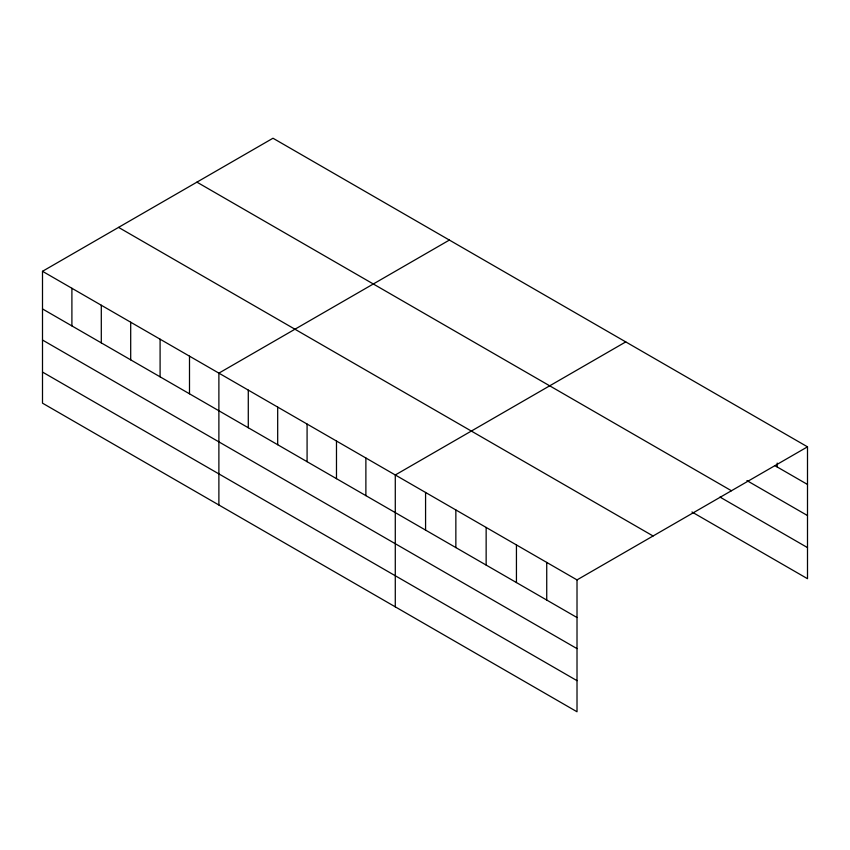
<?xml version="1.0" encoding="UTF-8"?>
<svg xmlns="http://www.w3.org/2000/svg" width="850" height="850" viewBox="0 0 850 850"><rect width="100%" height="100%" fill="white"/><g stroke="black" fill="none" stroke-linecap="round" stroke-linejoin="round"><path stroke-width="1.27" d="M577.012 648.635L577.012 579.902L42.5 271.299L42.5 403.166L577.012 711.769L577.012 648.635L42.5 340.032M691.953 511.987L807.5 578.701L807.5 446.834L272.988 138.231L42.5 271.299M449.374 240.072L218.886 373.139L218.886 505.006M625.759 341.902L395.282 474.98L395.282 606.847M577.012 579.902L807.5 446.834M774.966 465.683L807.5 484.457M746.916 480.59L807.5 515.557M196.924 182.144L731.436 490.748M719.992 497.08L807.5 547.602M118.564 227.386L653.076 535.989M42.5 308.933L577.012 617.536M42.5 372.066L577.012 680.669M777.208 463.08L777.208 466.979M546.731 562.413L546.731 600.047M516.439 544.924L516.439 582.558M486.147 527.436L486.147 565.069M455.855 509.947L455.855 547.581M425.574 492.458L425.574 530.092M365.882 458.001L365.882 495.635M336.483 441.033L336.483 478.656M307.084 424.054L307.084 461.688M277.684 407.086L277.684 444.72M248.285 390.108L248.285 427.741M189.497 356.161L189.497 393.794M160.097 339.192L160.097 376.826M130.698 322.214L130.698 359.848M101.299 305.246L101.299 342.879M71.899 288.277L71.899 325.901"/></g></svg>
